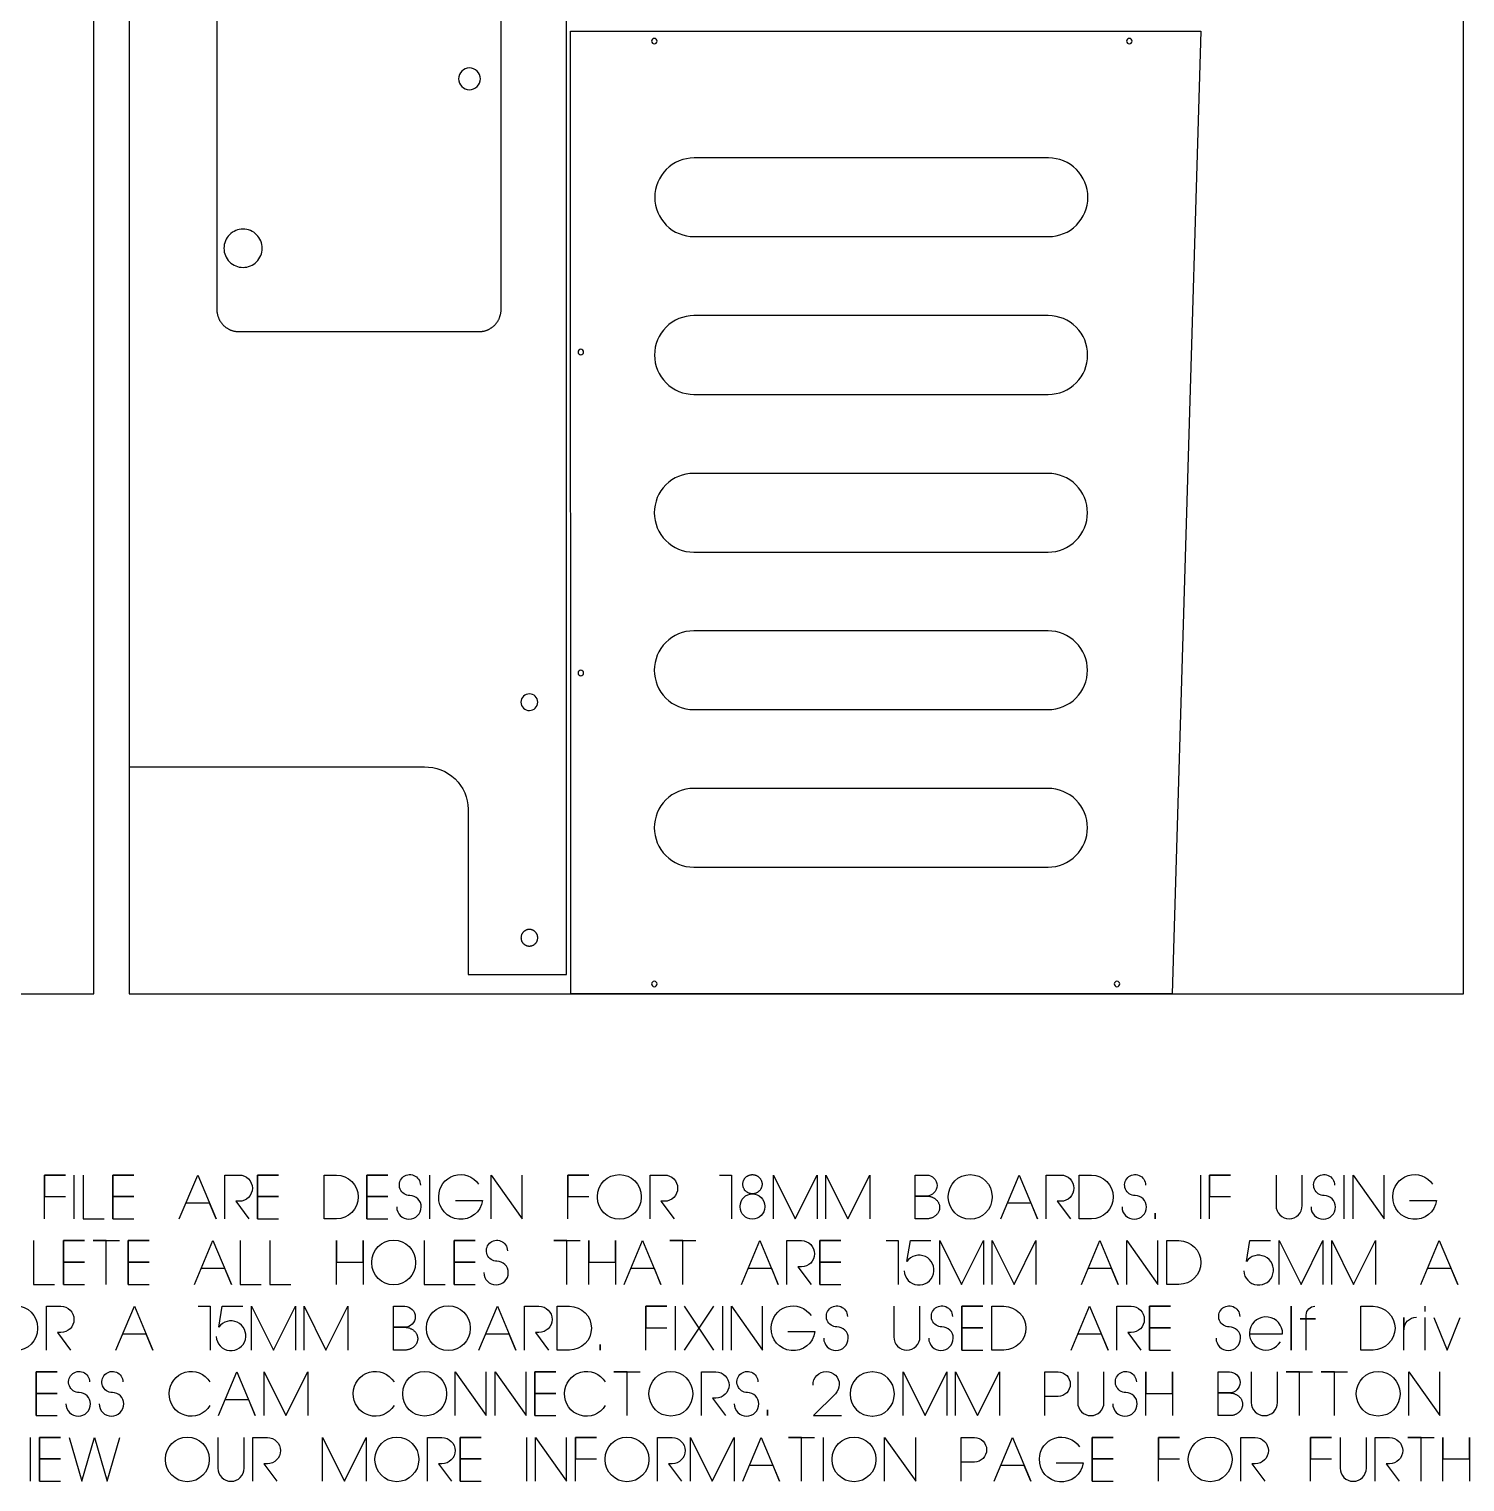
# Model space of a CAD drawing. Extents: x -888 to 4972, y -506 to 2808.
# Drawn here: x 1161 to 2474, y -446 to 882 of the extents above; entities that cross this region are included whole.
import ezdxf

# ---------------------------------------------------------------- set-up
doc = ezdxf.new("R2010")
doc.units = 0
for name, color, linetype in [('DEFAULT_LAYER', 1, 'CONTINUOUS'), ('DEFAULT_LAYER0', 1, 'CONTINUOUS'), ('LAYER_1', 18, 'CONTINUOUS'), ('T5_LOGOLAYER_20', 18, 'CONTINUOUS'), ('T5_LOGOLAYER_21', 18, 'CONTINUOUS')]:
    doc.layers.add(name, color=color, linetype=linetype)

msp = doc.modelspace()

# ---------------------------------------------------------------- linework, layer by layer
at = {"layer": 'DEFAULT_LAYER'}
msp.add_lwpolyline([(1252.3, 207.4), (1522.3, 207.4, -0.414556), (1562.4, 168.8), (1562.4, 17.5), (1652.3, 17.5), (1652.2, 1630.5), (1562.3, 1630.5), (1562.3, 1491.1, -0.415259), (1507.9, 1440.7), (1252.3, 1440.5)], format="xyb", close=True, dxfattribs=at)
msp.add_lwpolyline([(1656, 880), (2232.3, 880), (2206, 0), (1656.3, 0)], close=True, dxfattribs=at)
at = {"layer": 'DEFAULT_LAYER0'}
msp.add_lwpolyline([(1332.5, 1050.2), (1332.5, 625.9), (1332.5, 625.4), (1332.5, 624.9), (1332.5, 624.3), (1332.6, 623.8), (1332.6, 623.3), (1332.7, 622.8), (1332.8, 622.3), (1332.9, 621.8), (1333, 621.3), (1333.1, 620.8), (1333.2, 620.3), (1333.4, 619.8), (1333.5, 619.4), (1333.7, 618.9), (1333.9, 618.4), (1334, 617.9), (1334.2, 617.5), (1334.4, 617), (1334.7, 616.6), (1334.9, 616.2), (1335.1, 615.7), (1335.4, 615.3), (1335.6, 614.9), (1335.9, 614.5), (1336.2, 614.1), (1336.4, 613.7), (1336.7, 613.3), (1337, 612.9), (1337.3, 612.5), (1337.7, 612.1), (1338, 611.8), (1338.3, 611.4), (1338.7, 611.1), (1339, 610.8), (1339.4, 610.4), (1339.7, 610.1), (1340.1, 609.8), (1340.5, 609.5), (1340.9, 609.2), (1341.3, 608.9), (1341.7, 608.7), (1342.1, 608.4), (1342.5, 608.1), (1342.9, 607.9), (1343.4, 607.7), (1343.8, 607.4), (1344.2, 607.2), (1344.7, 607), (1345.1, 606.8), (1345.6, 606.7), (1346.1, 606.5), (1346.5, 606.3), (1347, 606.2), (1347.5, 606.1), (1348, 605.9), (1348.4, 605.8), (1348.9, 605.7), (1349.4, 605.7), (1349.9, 605.6), (1350.4, 605.5), (1350.9, 605.5), (1351.4, 605.5), (1352, 605.4), (1352.5, 605.4), (1572.5, 605.4), (1573, 605.4), (1573.5, 605.5), (1574, 605.5), (1574.5, 605.5), (1575, 605.6), (1575.5, 605.7), (1576, 605.7), (1576.5, 605.8), (1577, 605.9), (1577.5, 606.1), (1577.9, 606.2), (1578.4, 606.3), (1578.9, 606.5), (1579.3, 606.7), (1579.8, 606.8), (1580.3, 607), (1580.7, 607.2), (1581.1, 607.4), (1581.6, 607.7), (1582, 607.9), (1582.4, 608.1), (1582.8, 608.4), (1583.2, 608.7), (1583.7, 608.9), (1584, 609.2), (1584.4, 609.5), (1584.8, 609.8), (1585.2, 610.1), (1585.6, 610.4), (1585.9, 610.8), (1586.3, 611.1), (1586.6, 611.4), (1586.9, 611.8), (1587.3, 612.1), (1587.6, 612.5), (1587.9, 612.9), (1588.2, 613.3), (1588.5, 613.7), (1588.8, 614.1), (1589.1, 614.5), (1589.3, 614.9), (1589.6, 615.3), (1589.8, 615.7), (1590.1, 616.2), (1590.3, 616.6), (1590.5, 617), (1590.7, 617.5), (1590.9, 617.9), (1591.1, 618.4), (1591.3, 618.9), (1591.4, 619.4), (1591.6, 619.8), (1591.7, 620.3), (1591.8, 620.8), (1592, 621.3), (1592.1, 621.8), (1592.2, 622.3), (1592.2, 622.8), (1592.3, 623.3), (1592.4, 623.8), (1592.4, 624.3), (1592.4, 624.9), (1592.5, 625.4), (1592.5, 625.9), (1592.5, 1050.3)], dxfattribs=at)
for points in [[(1563.5, 846.5, 0.414214), (1553.5, 836.5, 0.414214), (1563.5, 826.5, 0.414214), (1573.5, 836.5, 0.414214)], [(1732.9, 728.2, 0.414214), (1768.9, 692.2), (2092.9, 692.2, 0.414214), (2128.9, 728.2, 0.414214), (2092.9, 764.2), (1768.9, 764.2, 0.414214)], [(1356.5, 699.1, 0.414214), (1339, 681.6, 0.414214), (1356.5, 664.1, 0.414214), (1374, 681.6, 0.414214)], [(1732.7, 584, 0.414214), (1768.7, 548), (2092.7, 548, 0.414214), (2128.7, 584, 0.414214), (2092.7, 620), (1768.7, 620, 0.414214)], [(1732.5, 439.8, 0.414214), (1768.5, 403.8), (2092.5, 403.8, 0.414214), (2128.5, 439.8, 0.414214), (2092.5, 475.8), (1768.5, 475.8, 0.414214)], [(1732.5, 295.8, 0.414214), (1768.5, 259.8), (2092.5, 259.8, 0.414214), (2128.5, 295.8, 0.414214), (2092.5, 331.8), (1768.5, 331.8, 0.414214)], [(1618.3, 274.2, 0.414214), (1610.6, 266.6, 0.414214), (1618.3, 259, 0.414214), (1625.9, 266.6, 0.414214)], [(1732.5, 151.8, 0.414214), (1768.5, 115.8), (2092.5, 115.8, 0.414214), (2128.5, 151.8, 0.414214), (2092.5, 187.8), (1768.5, 187.8, 0.414214)]]:
    msp.add_lwpolyline(points, format="xyb", close=True, dxfattribs=at)
msp.add_lwpolyline([(1618.3, 58.8), (1617.9, 58.8), (1617.5, 58.8), (1617.1, 58.7), (1616.7, 58.7), (1616.4, 58.6), (1616, 58.5), (1615.6, 58.4), (1615.3, 58.2), (1615, 58.1), (1614.6, 57.9), (1614.3, 57.7), (1614, 57.5), (1613.7, 57.3), (1613.4, 57.1), (1613.1, 56.8), (1612.9, 56.6), (1612.6, 56.3), (1612.4, 56.1), (1612.2, 55.8), (1611.9, 55.5), (1611.7, 55.2), (1611.6, 54.8), (1611.4, 54.5), (1611.2, 54.2), (1611.1, 53.8), (1611, 53.5), (1610.9, 53.1), (1610.8, 52.7), (1610.7, 52.4), (1610.7, 52), (1610.7, 51.6), (1610.6, 51.2), (1610.7, 50.8), (1610.7, 50.4), (1610.7, 50), (1610.8, 49.7), (1610.9, 49.3), (1611, 48.9), (1611.1, 48.6), (1611.2, 48.2), (1611.4, 47.9), (1611.6, 47.6), (1611.7, 47.2), (1611.9, 46.9), (1612.2, 46.6), (1612.4, 46.3), (1612.6, 46.1), (1612.9, 45.8), (1613.1, 45.6), (1613.4, 45.3), (1613.7, 45.1), (1614, 44.9), (1614.3, 44.7), (1614.6, 44.5), (1615, 44.3), (1615.3, 44.2), (1615.6, 44), (1616, 43.9), (1616.4, 43.8), (1616.7, 43.7), (1617.1, 43.7), (1617.5, 43.6), (1617.9, 43.6), (1618.3, 43.6), (1618.7, 43.6), (1619, 43.6), (1619.4, 43.7), (1619.8, 43.7), (1620.2, 43.8), (1620.5, 43.9), (1620.9, 44), (1621.2, 44.2), (1621.6, 44.3), (1621.9, 44.5), (1622.2, 44.7), (1622.5, 44.9), (1622.8, 45.1), (1623.1, 45.3), (1623.4, 45.6), (1623.7, 45.8), (1623.9, 46.1), (1624.2, 46.3), (1624.4, 46.6), (1624.6, 46.9), (1624.8, 47.2), (1625, 47.6), (1625.1, 47.9), (1625.3, 48.2), (1625.4, 48.6), (1625.6, 48.9), (1625.7, 49.3), (1625.7, 49.7), (1625.8, 50), (1625.9, 50.4), (1625.9, 50.8), (1625.9, 51.2), (1625.9, 51.6), (1625.9, 52), (1625.8, 52.4), (1625.7, 52.7), (1625.7, 53.1), (1625.6, 53.5), (1625.4, 53.8), (1625.3, 54.2), (1625.1, 54.5), (1625, 54.8), (1624.8, 55.2), (1624.6, 55.5), (1624.4, 55.8), (1624.2, 56.1), (1623.9, 56.3), (1623.7, 56.6), (1623.4, 56.8), (1623.1, 57.1), (1622.8, 57.3), (1622.5, 57.5), (1622.2, 57.7), (1621.9, 57.9), (1621.6, 58.1), (1621.2, 58.2), (1620.9, 58.4), (1620.5, 58.5), (1620.2, 58.6), (1619.8, 58.7), (1619.4, 58.7), (1619, 58.8), (1618.7, 58.8)], close=True, dxfattribs=at)
at = {"layer": 'LAYER_1'}
msp.add_lwpolyline([(1252.3, 0), (2472.3, 0), (2472.3, 2440), (1252.3, 2440)], close=True, dxfattribs=at)
for points in [[(1732.5, 873.5, 0.414214), (1730, 871, 0.414214), (1732.5, 868.5, 0.414214), (1735, 871, 0.414214)], [(2166.8, 873.5, 0.414214), (2164.3, 871, 0.414214), (2166.8, 868.5, 0.414214), (2169.3, 871, 0.414214)], [(1665.3, 589.2, 0.414214), (1662.8, 586.7, 0.414214), (1665.3, 584.2, 0.414214), (1667.8, 586.7, 0.414214)], [(1665.3, 295.8, 0.414214), (1662.8, 293.3, 0.414214), (1665.3, 290.8, 0.414214), (1667.8, 293.3, 0.414214)], [(1732.5, 11.5, 0.414214), (1730, 9, 0.414214), (1732.5, 6.5, 0.414214), (1735, 9, 0.414214)], [(2155.5, 11.5, 0.414214), (2153, 9, 0.414214), (2155.5, 6.5, 0.414214), (2158, 9, 0.414214)]]:
    msp.add_lwpolyline(points, format="xyb", close=True, dxfattribs=at)
at = {"layer": 'T5_LOGOLAYER_20'}
msp.add_lwpolyline([(0, 0), (1220, 0), (1220, 2440), (0, 2440)], close=True, dxfattribs=at)
at = {"layer": 'T5_LOGOLAYER_21'}
for points in [[(1175, -205.7), (1175, -165.7), (1194.2, -165.7), (1175, -165.7), (1175, -185.3), (1194.2, -185.3)], [(1202.2, -205.7), (1202.2, -165.7)], [(1210.2, -165.7), (1210.2, -205.7), (1229.4, -205.7)], [(1237.4, -205.7), (1237.4, -165.7), (1256.6, -165.7), (1237.4, -165.7), (1237.4, -185.3), (1256.6, -185.3), (1237.4, -185.3), (1237.4, -205.7), (1256.6, -205.7)], [(1298.2, -205.7), (1315, -165.7), (1331.8, -205.7), (1325.8, -191.3), (1304.6, -191.3)], [(1369.8, -205.7), (1369.8, -165.7), (1389, -165.7), (1369.8, -165.7), (1369.8, -185.3), (1389, -185.3), (1369.8, -185.3), (1369.8, -205.7), (1389, -205.7)], [(1469.8, -205.7), (1469.8, -165.7), (1489, -165.7), (1469.8, -165.7), (1469.8, -185.3), (1489, -185.3), (1469.8, -185.3), (1469.8, -205.7), (1489, -205.7)], [(1527.4, -205.7), (1527.4, -165.7)], [(1583.4, -205.7), (1583.4, -165.7), (1611.8, -205.7), (1611.8, -165.7)], [(1653.4, -205.7), (1653.4, -165.7), (1672.6, -165.7), (1653.4, -165.7), (1653.4, -185.3), (1672.6, -185.3)], [(1792.2, -165.7), (1803, -165.7), (1803, -205.7)], [(1841.4, -205.7), (1841.4, -165.7), (1861.4, -205.7), (1881.4, -165.7), (1881.4, -205.7)], [(1889.4, -205.7), (1889.4, -165.7), (1909.4, -205.7), (1929.4, -165.7), (1929.4, -205.7)], [(2049.3, -205.7), (2066.1, -165.7), (2082.9, -205.7), (2076.9, -191.3), (2055.7, -191.3)], [(2232.1, -205.7), (2232.1, -165.7)], [(2240.1, -205.7), (2240.1, -165.7), (2259.3, -165.7), (2240.1, -165.7), (2240.1, -185.3), (2259.3, -185.3)], [(2363.3, -205.7), (2363.3, -165.7)], [(2371.3, -205.7), (2371.3, -165.7), (2399.7, -205.7), (2399.7, -165.7)], [(1165, -225.7), (1165, -265.7), (1184.2, -265.7)], [(1192.2, -265.7), (1192.2, -225.7), (1211.4, -225.7), (1192.2, -225.7), (1192.2, -245.3), (1211.4, -245.3), (1192.2, -245.3), (1192.2, -265.7), (1211.4, -265.7)], [(1231.4, -265.7), (1231.4, -225.7), (1219.4, -225.7), (1243.4, -225.7)], [(1251.4, -265.7), (1251.4, -225.7), (1270.6, -225.7), (1251.4, -225.7), (1251.4, -245.3), (1270.6, -245.3), (1251.4, -245.3), (1251.4, -265.7), (1270.6, -265.7)], [(1312.2, -265.7), (1329, -225.7), (1345.8, -265.7), (1339.8, -251.3), (1318.6, -251.3)], [(1353.8, -225.7), (1353.8, -265.7), (1373, -265.7)], [(1381, -225.7), (1381, -265.7), (1400.2, -265.7)], [(1441.8, -265.7), (1441.8, -225.7), (1441.8, -245.3), (1466.2, -245.3), (1466.2, -225.7), (1466.2, -265.7)], [(1522.2, -225.7), (1522.2, -265.7), (1541.4, -265.7)], [(1549.4, -265.7), (1549.4, -225.7), (1568.6, -225.7), (1549.4, -225.7), (1549.4, -245.3), (1568.6, -245.3), (1549.4, -245.3), (1549.4, -265.7), (1568.6, -265.7)], [(1652.6, -265.7), (1652.6, -225.7), (1640.6, -225.7), (1664.6, -225.7)], [(1672.6, -265.7), (1672.6, -225.7), (1672.6, -245.3), (1697, -245.3), (1697, -225.7), (1697, -265.7)], [(1705, -265.7), (1721.8, -225.7), (1738.6, -265.7), (1732.6, -251.3), (1711.4, -251.3)], [(1758.6, -265.7), (1758.6, -225.7), (1746.6, -225.7), (1770.6, -225.7)], [(1812.2, -265.7), (1829, -225.7), (1845.8, -265.7), (1839.8, -251.3), (1818.6, -251.3)], [(1883.8, -265.7), (1883.8, -225.7), (1903, -225.7), (1883.8, -225.7), (1883.8, -245.3), (1903, -245.3), (1883.8, -245.3), (1883.8, -265.7), (1903, -265.7)], [(1944.6, -225.7), (1955.4, -225.7), (1955.4, -265.7)], [(1993.4, -265.7), (1993.4, -225.7), (2013.4, -265.7), (2033.4, -225.7), (2033.4, -265.7)], [(2041.4, -265.7), (2041.4, -225.7), (2061.4, -265.7), (2081.4, -225.7), (2081.4, -265.7)], [(2123, -265.7), (2139.8, -225.7), (2156.6, -265.7), (2150.6, -251.3), (2129.4, -251.3)], [(2164.6, -265.7), (2164.6, -225.7), (2193, -265.7), (2193, -225.7)], [(2303.8, -265.7), (2303.8, -225.7), (2323.8, -265.7), (2343.8, -225.7), (2343.8, -265.7)], [(2351.8, -265.7), (2351.8, -225.7), (2371.8, -265.7), (2391.8, -225.7), (2391.8, -265.7)], [(2433.4, -265.7), (2450.2, -225.7), (2467, -265.7), (2461, -251.3), (2439.8, -251.3)], [(1240.3, -325.7), (1257.1, -285.7), (1273.9, -325.7), (1267.9, -311.3), (1246.7, -311.3)], [(1315.5, -285.7), (1326.3, -285.7), (1326.3, -325.7)], [(1364.3, -325.7), (1364.3, -285.7), (1384.3, -325.7), (1404.3, -285.7), (1404.3, -325.7)], [(1412.3, -325.7), (1412.3, -285.7), (1432.3, -325.7), (1452.3, -285.7), (1452.3, -325.7)], [(1572.2, -325.7), (1589, -285.7), (1605.8, -325.7), (1599.8, -311.3), (1578.6, -311.3)], [(1724.6, -325.7), (1724.6, -285.7), (1743.8, -285.7), (1724.6, -285.7), (1724.6, -305.3), (1743.8, -305.3)], [(1751.8, -325.7), (1751.8, -285.7)], [(1759.8, -285.7), (1786.6, -325.7)], [(1760.2, -325.7), (1787, -285.7)], [(1795, -325.7), (1795, -285.7)], [(1803, -325.7), (1803, -285.7), (1831.4, -325.7), (1831.4, -285.7)], [(2013.8, -325.7), (2013.8, -285.7), (2033, -285.7), (2013.8, -285.7), (2013.8, -305.3), (2033, -305.3), (2013.8, -305.3), (2013.8, -325.7), (2033, -325.7)], [(2113.7, -325.7), (2130.5, -285.7), (2147.3, -325.7), (2141.3, -311.3), (2120.1, -311.3)], [(2185.3, -325.7), (2185.3, -285.7), (2204.5, -285.7), (2185.3, -285.7), (2185.3, -305.3), (2204.5, -305.3), (2185.3, -305.3), (2185.3, -325.7), (2204.5, -325.7)], [(2437.3, -290.5), (2437.3, -285.7)], [(2437.3, -325.7), (2437.3, -296.1)], [(2445.3, -296.1), (2457.3, -325.7), (2469.3, -296.1)], [(1167.4, -385.7), (1167.4, -345.7), (1186.6, -345.7), (1167.4, -345.7), (1167.4, -365.3), (1186.6, -365.3), (1167.4, -365.3), (1167.4, -385.7), (1186.6, -385.7)], [(1334.1, -385.7), (1350.9, -345.7), (1367.7, -385.7), (1361.7, -371.3), (1340.5, -371.3)], [(1375.7, -385.7), (1375.7, -345.7), (1395.7, -385.7), (1415.7, -345.7), (1415.7, -385.7)], [(1550.5, -385.7), (1550.5, -345.7), (1578.9, -385.7), (1578.9, -345.7)], [(1586.9, -385.7), (1586.9, -345.7), (1615.3, -385.7), (1615.3, -345.7)], [(1623.3, -385.7), (1623.3, -345.7), (1642.5, -345.7), (1623.3, -345.7), (1623.3, -365.3), (1642.5, -365.3), (1623.3, -365.3), (1623.3, -385.7), (1642.5, -385.7)], [(1707.6, -385.7), (1707.6, -345.7), (1695.6, -345.7), (1719.6, -345.7)], [(1960, -385.7), (1960, -345.7), (1980, -385.7), (2000, -345.7), (2000, -385.7)], [(2008, -385.7), (2008, -345.7), (2028, -385.7), (2048, -345.7), (2048, -385.7)], [(2182, -385.7), (2182, -345.7), (2182, -365.3), (2206.4, -365.3), (2206.4, -345.7), (2206.4, -385.7)], [(2322.3, -385.7), (2322.3, -345.7), (2310.3, -345.7), (2334.3, -345.7)], [(2354.3, -385.7), (2354.3, -345.7), (2342.3, -345.7), (2366.3, -345.7)], [(2422.3, -385.7), (2422.3, -345.7), (2450.7, -385.7), (2450.7, -345.7)], [(1162.3, -445.7), (1162.3, -405.7)], [(1170.3, -445.7), (1170.3, -405.7), (1189.5, -405.7), (1170.3, -405.7), (1170.3, -425.3), (1189.5, -425.3), (1170.3, -425.3), (1170.3, -445.7), (1189.5, -445.7)], [(1197.5, -405.7), (1209.1, -445.7), (1220.7, -405.7), (1232.3, -445.7), (1243.9, -405.7)], [(1429.1, -445.7), (1429.1, -405.7), (1449.1, -445.7), (1469.1, -405.7), (1469.1, -445.7)], [(1555.1, -445.7), (1555.1, -405.7), (1574.3, -405.7), (1555.1, -405.7), (1555.1, -425.3), (1574.3, -425.3), (1555.1, -425.3), (1555.1, -445.7), (1574.3, -445.7)], [(1615.9, -445.7), (1615.9, -405.7)], [(1623.9, -445.7), (1623.9, -405.7), (1652.3, -445.7), (1652.3, -405.7)], [(1660.3, -445.7), (1660.3, -405.7), (1679.5, -405.7), (1660.3, -405.7), (1660.3, -425.3), (1679.5, -425.3)], [(1765.5, -445.7), (1765.5, -405.7), (1785.5, -445.7), (1805.5, -405.7), (1805.5, -445.7)], [(1813.5, -445.7), (1830.3, -405.7), (1847.1, -445.7), (1841.1, -431.3), (1819.9, -431.3)], [(1867.1, -445.7), (1867.1, -405.7), (1855.1, -405.7), (1879.1, -405.7)], [(1887.1, -445.7), (1887.1, -405.7)], [(1943.1, -445.7), (1943.1, -405.7), (1971.5, -445.7), (1971.5, -405.7)], [(2043.1, -445.7), (2059.9, -405.7), (2076.7, -445.7), (2070.7, -431.3), (2049.5, -431.3)], [(2132.7, -445.7), (2132.7, -405.7), (2151.9, -405.7), (2132.7, -405.7), (2132.7, -425.3), (2151.9, -425.3), (2132.7, -425.3), (2132.7, -445.7), (2151.9, -445.7)], [(2193.5, -445.7), (2193.5, -405.7), (2212.7, -405.7), (2193.5, -405.7), (2193.5, -425.3), (2212.7, -425.3)], [(2332.3, -445.7), (2332.3, -405.7), (2351.5, -405.7), (2332.3, -405.7), (2332.3, -425.3), (2351.5, -425.3)], [(2433.5, -445.7), (2433.5, -405.7), (2421.5, -405.7), (2445.5, -405.7)], [(2453.5, -445.7), (2453.5, -405.7), (2453.5, -425.3), (2477.9, -425.3), (2477.9, -405.7), (2477.9, -445.7)]]:
    msp.add_lwpolyline(points, dxfattribs=at)
for points in [[(1339.8, -205.7), (1339.8, -165.7), (1353, -165.7, -1), (1353, -189.7), (1349.8, -189.7), (1361.8, -205.7)], [(1497, -194.9, 1), (1519.4, -194.9, 0.415385), (1509, -184.5, -0.668438), (1502.2, -168.1, -0.668438), (1518.6, -174.9)], [(1550.6, -188.9), (1575.4, -188.9, -0.955296), (1535.4, -185.3, -0.741566), (1571.8, -174.1)], [(1728.6, -205.7), (1728.6, -165.7), (1741.8, -165.7, -1), (1741.8, -189.7), (1738.6, -189.7), (1750.6, -205.7)], [(2090.9, -205.7), (2090.9, -165.7), (2104.1, -165.7, -1), (2104.1, -189.7), (2100.9, -189.7), (2112.9, -205.7)], [(2160.1, -194.9, 1), (2182.5, -194.9, 0.415385), (2172.1, -184.5, -0.668438), (2165.3, -168.1, -0.668438), (2181.7, -174.9)], [(2300.9, -165.7), (2300.9, -193.7, 1), (2324.9, -193.7), (2324.9, -165.7)], [(2332.9, -194.9, 1), (2355.3, -194.9, 0.415385), (2344.9, -184.5, -0.668438), (2338.1, -168.1, -0.668438), (2354.5, -174.9)], [(2422.9, -188.9), (2447.7, -188.9, -0.955296), (2407.7, -185.3, -0.741566), (2444.1, -174.1)], [(1576.6, -254.9, 1), (1599, -254.9, 0.415385), (1588.6, -244.5, -0.668438), (1581.8, -228.1, -0.668438), (1598.2, -234.9)], [(1853.8, -265.7), (1853.8, -225.7), (1867, -225.7, -1), (1867, -249.7), (1863.8, -249.7), (1875.8, -265.7)], [(1961, -253.3, 0.857608), (1987.8, -256.1, 0.839431), (1963.4, -244.9), (1966.6, -225.7), (1985.4, -225.7)], [(2271.4, -253.3, 0.857608), (2298.1, -256.1, 0.839431), (2273.8, -244.9), (2277, -225.7), (2295.8, -225.7)], [(1176.7, -325.7), (1176.7, -285.7), (1189.9, -285.7, -1), (1189.9, -309.7), (1186.7, -309.7), (1198.7, -325.7)], [(1331.9, -313.3, 0.857608), (1358.6, -316.1, 0.839431), (1334.3, -304.9), (1337.5, -285.7), (1356.3, -285.7)], [(1613.8, -325.7), (1613.8, -285.7), (1627, -285.7, -1), (1627, -309.7), (1623.8, -309.7), (1635.8, -325.7)], [(1854.6, -308.9), (1879.4, -308.9, -0.955296), (1839.4, -305.3, -0.741566), (1875.8, -294.1)], [(1887.4, -314.9, 1), (1909.8, -314.9, 0.415385), (1899.4, -304.5, -0.668438), (1892.6, -288.1, -0.668438), (1909, -294.9)], [(1951.4, -285.7), (1951.4, -313.7, 1), (1975.4, -313.7), (1975.4, -285.7)], [(1983.4, -314.9, 1), (2005.8, -314.9, 0.415385), (1995.4, -304.5, -0.668438), (1988.6, -288.1, -0.668438), (2005, -294.9)], [(2155.3, -325.7), (2155.3, -285.7), (2168.5, -285.7, -1), (2168.5, -309.7), (2165.3, -309.7), (2177.3, -325.7)], [(2246.1, -314.9, 1), (2268.5, -314.9, 0.415385), (2258.1, -304.5, -0.668438), (2251.3, -288.1, -0.668438), (2267.7, -294.9)], [(2328.5, -325.7), (2328.5, -297.3), (2322.9, -297.3), (2336.9, -297.3), (2328.5, -297.3), (2328.5, -293.7, -0.413333), (2336.5, -285.7)], [(2277.3, -310.9), (2306.9, -310.9, 0.90232), (2277, -307.2, 0.862347), (2304.9, -318.1)], [(2417.7, -325.7), (2417.7, -296.1), (2417.7, -307.3, -0.416092), (2429.3, -295.7)], [(1194.6, -374.9, 1), (1217, -374.9, 0.415385), (1206.6, -364.5, -0.668438), (1199.8, -348.1, -0.668438), (1216.2, -354.9)], [(1225, -374.9, 1), (1247.4, -374.9, 0.415385), (1237, -364.5, -0.668438), (1230.2, -348.1, -0.668438), (1246.6, -354.9)], [(1326.2, -376.5, -0.77786), (1289, -365.3, -0.756443), (1326.2, -354.9)], [(1494.5, -376.5, -0.77786), (1457.3, -365.3, -0.756443), (1494.5, -354.9)], [(1687.7, -376.5, -0.77786), (1650.5, -365.3, -0.756443), (1687.7, -354.9)], [(1805.6, -374.9, 1), (1828, -374.9, 0.415385), (1817.6, -364.5, -0.668438), (1810.8, -348.1, -0.668438), (1827.2, -354.9)], [(1877.6, -357.7, -0.423868), (1889.6, -345.3, -0.413911), (1901.6, -357.3, -0.194637), (1898, -365.7), (1878, -385.7), (1903.6, -385.7)], [(2151.6, -374.9, 1), (2174, -374.9, 0.415385), (2163.6, -364.5, -0.668438), (2156.8, -348.1, -0.668438), (2173.2, -354.9)], [(1775.6, -385.7), (1775.6, -345.7), (1788.8, -345.7, -1), (1788.8, -369.7), (1785.6, -369.7), (1797.6, -385.7)], [(2089.6, -385.7), (2089.6, -345.7), (2101.6, -345.7, -1), (2101.6, -368.1), (2089.6, -368.1)], [(2119.6, -345.7), (2119.6, -373.7, 1), (2143.6, -373.7), (2143.6, -345.7)], [(2278.3, -345.7), (2278.3, -373.7, 1), (2302.3, -373.7), (2302.3, -345.7)], [(1333.5, -405.7), (1333.5, -433.7, 1), (1357.5, -433.7), (1357.5, -405.7)], [(1365.5, -445.7), (1365.5, -405.7), (1378.7, -405.7, -1), (1378.7, -429.7), (1375.5, -429.7), (1387.5, -445.7)], [(1525.1, -445.7), (1525.1, -405.7), (1538.3, -405.7, -1), (1538.3, -429.7), (1535.1, -429.7), (1547.1, -445.7)], [(1735.5, -445.7), (1735.5, -405.7), (1748.7, -405.7, -1), (1748.7, -429.7), (1745.5, -429.7), (1757.5, -445.7)], [(2013.1, -445.7), (2013.1, -405.7), (2025.1, -405.7, -1), (2025.1, -428.1), (2013.1, -428.1)], [(2099.9, -428.9), (2124.7, -428.9, -0.955296), (2084.7, -425.3, -0.741566), (2121.1, -414.1)], [(2268.7, -445.7), (2268.7, -405.7), (2281.9, -405.7, -1), (2281.9, -429.7), (2278.7, -429.7), (2290.7, -445.7)], [(2359.5, -405.7), (2359.5, -433.7, 1), (2383.5, -433.7), (2383.5, -405.7)], [(2391.5, -445.7), (2391.5, -405.7), (2404.7, -405.7, -1), (2404.7, -429.7), (2401.5, -429.7), (2413.5, -445.7)]]:
    msp.add_lwpolyline(points, format="xyb", dxfattribs=at)
for points in [[(1430.6, -205.7), (1430.6, -165.7), (1441.8, -165.7, -1), (1441.8, -205.7)], [(1720.6, -186.1, -1), (1680.6, -186.1), (1680.6, -185.3, -1), (1720.6, -185.3)], [(1971, -205.7), (1971, -165.7), (1981.4, -165.7, -1), (1981.4, -184.9), (1971, -184.9), (1981.4, -184.9), (1982, -184.9), (1982.6, -185), (1983.2, -185), (1983.8, -185.1), (1984.4, -185.2), (1985, -185.4), (1985.5, -185.5), (1986.1, -185.7), (1986.6, -185.9), (1987.1, -186.2), (1987.6, -186.4), (1988.1, -186.7), (1988.5, -187), (1989, -187.3), (1989.4, -187.6), (1989.8, -188), (1990.2, -188.3), (1990.6, -188.7), (1991, -189.1), (1991.3, -189.5), (1991.6, -189.9), (1991.9, -190.4), (1992.2, -190.8), (1992.4, -191.3), (1992.6, -191.7), (1992.8, -192.2), (1993, -192.7), (1993.1, -193.2), (1993.2, -193.7), (1993.3, -194), (1993.3, -194.2), (1993.3, -194.5), (1993.3, -194.8), (1993.3, -195), (1993.3, -195.3), (1993.3, -195.6), (1993.3, -195.8), (1993.3, -196.1), (1993.3, -196.4), (1993.3, -196.6), (1993.2, -196.9), (1993.1, -197.4), (1993, -197.9), (1992.8, -198.4), (1992.6, -198.9), (1992.4, -199.4), (1992.2, -199.8), (1991.9, -200.3), (1991.6, -200.7), (1991.3, -201.1), (1991, -201.5), (1990.6, -201.9), (1990.2, -202.3), (1989.8, -202.7), (1989.4, -203), (1989, -203.3), (1988.5, -203.6), (1988.1, -203.9), (1987.6, -204.2), (1987.1, -204.5), (1986.6, -204.7), (1986.1, -204.9), (1985.5, -205.1), (1985, -205.2), (1984.4, -205.4), (1983.8, -205.5), (1983.2, -205.6), (1982.6, -205.7), (1982, -205.7), (1981.4, -205.7)], [(2041.3, -186.1, -1), (2001.3, -186.1), (2001.3, -185.3, -1), (2041.3, -185.3)], [(2120.9, -205.7), (2120.9, -165.7), (2132.1, -165.7, -1), (2132.1, -205.7)], [(1822.2, -182.9, -0.414286), (1833.4, -194.1), (1833.4, -194.9, -1), (1811, -194.9), (1811, -194.1, -0.414286)], [(1514.2, -246.1, -1), (1474.2, -246.1), (1474.2, -245.3, -1), (1514.2, -245.3)], [(2201, -265.7), (2201, -225.7), (2212.2, -225.7, -1), (2212.2, -265.7)], [(1168.7, -306.1, -1), (1128.7, -306.1), (1128.7, -305.3, -1), (1168.7, -305.3)], [(1493.9, -325.7), (1493.9, -285.7), (1504.3, -285.7, -1), (1504.3, -304.9), (1493.9, -304.9), (1504.3, -304.9), (1504.9, -304.9), (1505.5, -305), (1506.1, -305), (1506.7, -305.1), (1507.2, -305.2), (1507.8, -305.4), (1508.4, -305.5), (1508.9, -305.7), (1509.4, -305.9), (1509.9, -306.2), (1510.4, -306.4), (1510.9, -306.7), (1511.4, -307), (1511.9, -307.3), (1512.3, -307.6), (1512.7, -308), (1513.1, -308.3), (1513.5, -308.7), (1513.8, -309.1), (1514.2, -309.5), (1514.5, -309.9), (1514.8, -310.4), (1515, -310.8), (1515.3, -311.3), (1515.5, -311.7), (1515.7, -312.2), (1515.8, -312.7), (1516, -313.2), (1516.1, -313.7), (1516.1, -314), (1516.1, -314.2), (1516.2, -314.5), (1516.2, -314.8), (1516.2, -315), (1516.2, -315.3), (1516.2, -315.6), (1516.2, -315.8), (1516.2, -316.1), (1516.1, -316.4), (1516.1, -316.6), (1516.1, -316.9), (1516, -317.4), (1515.8, -317.9), (1515.7, -318.4), (1515.5, -318.9), (1515.3, -319.4), (1515, -319.8), (1514.8, -320.3), (1514.5, -320.7), (1514.2, -321.1), (1513.8, -321.5), (1513.5, -321.9), (1513.1, -322.3), (1512.7, -322.7), (1512.3, -323), (1511.9, -323.3), (1511.4, -323.6), (1510.9, -323.9), (1510.4, -324.2), (1509.9, -324.5), (1509.4, -324.7), (1508.9, -324.9), (1508.4, -325.1), (1507.8, -325.2), (1507.2, -325.4), (1506.7, -325.5), (1506.1, -325.6), (1505.5, -325.7), (1504.9, -325.7), (1504.3, -325.7)], [(1564.2, -306.1, -1), (1524.2, -306.1), (1524.2, -305.3, -1), (1564.2, -305.3)], [(1643.8, -325.7), (1643.8, -285.7), (1655, -285.7, -1), (1655, -325.7)], [(2041, -325.7), (2041, -285.7), (2052.2, -285.7, -1), (2052.2, -325.7)], [(2378.5, -325.7), (2378.5, -285.7), (2389.7, -285.7, -1), (2389.7, -325.7)], [(1542.5, -366.1, -1), (1502.5, -366.1), (1502.5, -365.3, -1), (1542.5, -365.3)], [(1767.6, -366.1, -1), (1727.6, -366.1), (1727.6, -365.3, -1), (1767.6, -365.3)], [(2414.3, -366.1, -1), (2374.3, -366.1), (2374.3, -365.3, -1), (2414.3, -365.3)], [(1931.6, -386.1), (1932, -386.1, 0.413333), (1952, -366.1), (1952, -365.7, 0.413333), (1932, -345.7), (1931.6, -345.7, 0.413333), (1911.6, -365.7), (1911.6, -366.1, 0.413333)], [(2248, -385.7), (2248, -345.7), (2258.4, -345.7, -1), (2258.4, -364.9), (2248, -364.9), (2258.4, -364.9), (2259, -364.9), (2259.6, -365), (2260.2, -365), (2260.8, -365.1), (2261.4, -365.2), (2261.9, -365.4), (2262.5, -365.5), (2263, -365.7), (2263.6, -365.9), (2264.1, -366.2), (2264.6, -366.4), (2265.1, -366.7), (2265.5, -367), (2266, -367.3), (2266.4, -367.6), (2266.8, -368), (2267.2, -368.3), (2267.6, -368.7), (2268, -369.1), (2268.3, -369.5), (2268.6, -369.9), (2268.9, -370.4), (2269.2, -370.8), (2269.4, -371.3), (2269.6, -371.7), (2269.8, -372.2), (2270, -372.7), (2270.1, -373.2), (2270.2, -373.7), (2270.2, -374), (2270.3, -374.2), (2270.3, -374.5), (2270.3, -374.8), (2270.3, -375), (2270.3, -375.3), (2270.3, -375.6), (2270.3, -375.8), (2270.3, -376.1), (2270.3, -376.4), (2270.2, -376.6), (2270.2, -376.9), (2270.1, -377.4), (2270, -377.9), (2269.8, -378.4), (2269.6, -378.9), (2269.4, -379.4), (2269.2, -379.8), (2268.9, -380.3), (2268.6, -380.7), (2268.3, -381.1), (2268, -381.5), (2267.6, -381.9), (2267.2, -382.3), (2266.8, -382.7), (2266.4, -383), (2266, -383.3), (2265.5, -383.6), (2265.1, -383.9), (2264.6, -384.2), (2264.1, -384.5), (2263.6, -384.7), (2263, -384.9), (2262.5, -385.1), (2261.9, -385.2), (2261.4, -385.4), (2260.8, -385.5), (2260.2, -385.6), (2259.6, -385.7), (2259, -385.7), (2258.4, -385.7)], [(1325.5, -426.1, -1), (1285.5, -426.1), (1285.5, -425.3, -1), (1325.5, -425.3)], [(1517.1, -426.1, -1), (1477.1, -426.1), (1477.1, -425.3, -1), (1517.1, -425.3)], [(1727.5, -426.1, -1), (1687.5, -426.1), (1687.5, -425.3, -1), (1727.5, -425.3)], [(1935.1, -426.1, -1), (1895.1, -426.1), (1895.1, -425.3, -1), (1935.1, -425.3)], [(2260.7, -426.1, -1), (2220.7, -426.1), (2220.7, -425.3, -1), (2260.7, -425.3)]]:
    msp.add_lwpolyline(points, format="xyb", close=True, dxfattribs=at)
for points in [[(1822.2, -182.9), (1821.7, -182.9), (1821.3, -182.9), (1820.9, -182.8), (1820.4, -182.7), (1820, -182.6), (1819.6, -182.5), (1819.2, -182.4), (1818.8, -182.2), (1818.4, -182), (1818, -181.8), (1817.6, -181.6), (1817.3, -181.4), (1816.9, -181.2), (1816.6, -180.9), (1816.3, -180.6), (1816, -180.3), (1815.7, -180), (1815.4, -179.7), (1815.1, -179.4), (1814.9, -179), (1814.7, -178.7), (1814.5, -178.3), (1814.3, -177.9), (1814.1, -177.5), (1813.9, -177.1), (1813.8, -176.7), (1813.7, -176.3), (1813.6, -175.9), (1813.5, -175.4), (1813.4, -175), (1813.4, -174.6), (1813.4, -174.1), (1813.4, -173.7), (1813.4, -173.2), (1813.5, -172.8), (1813.6, -172.3), (1813.7, -171.9), (1813.8, -171.5), (1813.9, -171.1), (1814.1, -170.7), (1814.3, -170.3), (1814.5, -169.9), (1814.7, -169.5), (1814.9, -169.2), (1815.1, -168.8), (1815.4, -168.5), (1815.7, -168.2), (1816, -167.9), (1816.3, -167.6), (1816.6, -167.3), (1816.9, -167.1), (1817.3, -166.8), (1817.6, -166.6), (1818, -166.4), (1818.4, -166.2), (1818.8, -166), (1819.2, -165.8), (1819.6, -165.7), (1820, -165.6), (1820.4, -165.5), (1820.9, -165.4), (1821.3, -165.4), (1821.7, -165.3), (1822.2, -165.3), (1822.7, -165.3), (1823.1, -165.4), (1823.5, -165.4), (1824, -165.5), (1824.4, -165.6), (1824.8, -165.7), (1825.2, -165.8), (1825.6, -166), (1826, -166.2), (1826.4, -166.4), (1826.8, -166.6), (1827.1, -166.8), (1827.5, -167.1), (1827.8, -167.3), (1828.1, -167.6), (1828.4, -167.9), (1828.7, -168.2), (1829, -168.5), (1829.3, -168.8), (1829.5, -169.2), (1829.7, -169.5), (1829.9, -169.9), (1830.1, -170.3), (1830.3, -170.7), (1830.5, -171.1), (1830.6, -171.5), (1830.7, -171.9), (1830.8, -172.3), (1830.9, -172.8), (1831, -173.2), (1831, -173.7), (1831, -174.1), (1831, -174.6), (1831, -175), (1830.9, -175.4), (1830.8, -175.9), (1830.7, -176.3), (1830.6, -176.7), (1830.5, -177.1), (1830.3, -177.5), (1830.1, -177.9), (1829.9, -178.3), (1829.7, -178.7), (1829.5, -179), (1829.3, -179.4), (1829, -179.7), (1828.7, -180), (1828.4, -180.3), (1828.1, -180.6), (1827.8, -180.9), (1827.5, -181.2), (1827.1, -181.4), (1826.8, -181.6), (1826.4, -181.8), (1826, -182), (1825.6, -182.2), (1825.2, -182.4), (1824.8, -182.5), (1824.4, -182.6), (1824, -182.7), (1823.5, -182.8), (1823.1, -182.9), (1822.7, -182.9)], [(2190.5, -205.7), (2190.5, -200.5)], [(2314.9, -325.7), (2314.9, -285.7)], [(1683, -325.7), (1683, -320.5)], [(1836, -385.7), (1836, -380.5)]]:
    msp.add_lwpolyline(points, close=True, dxfattribs=at)

doc.saveas('drawing.dxf')
